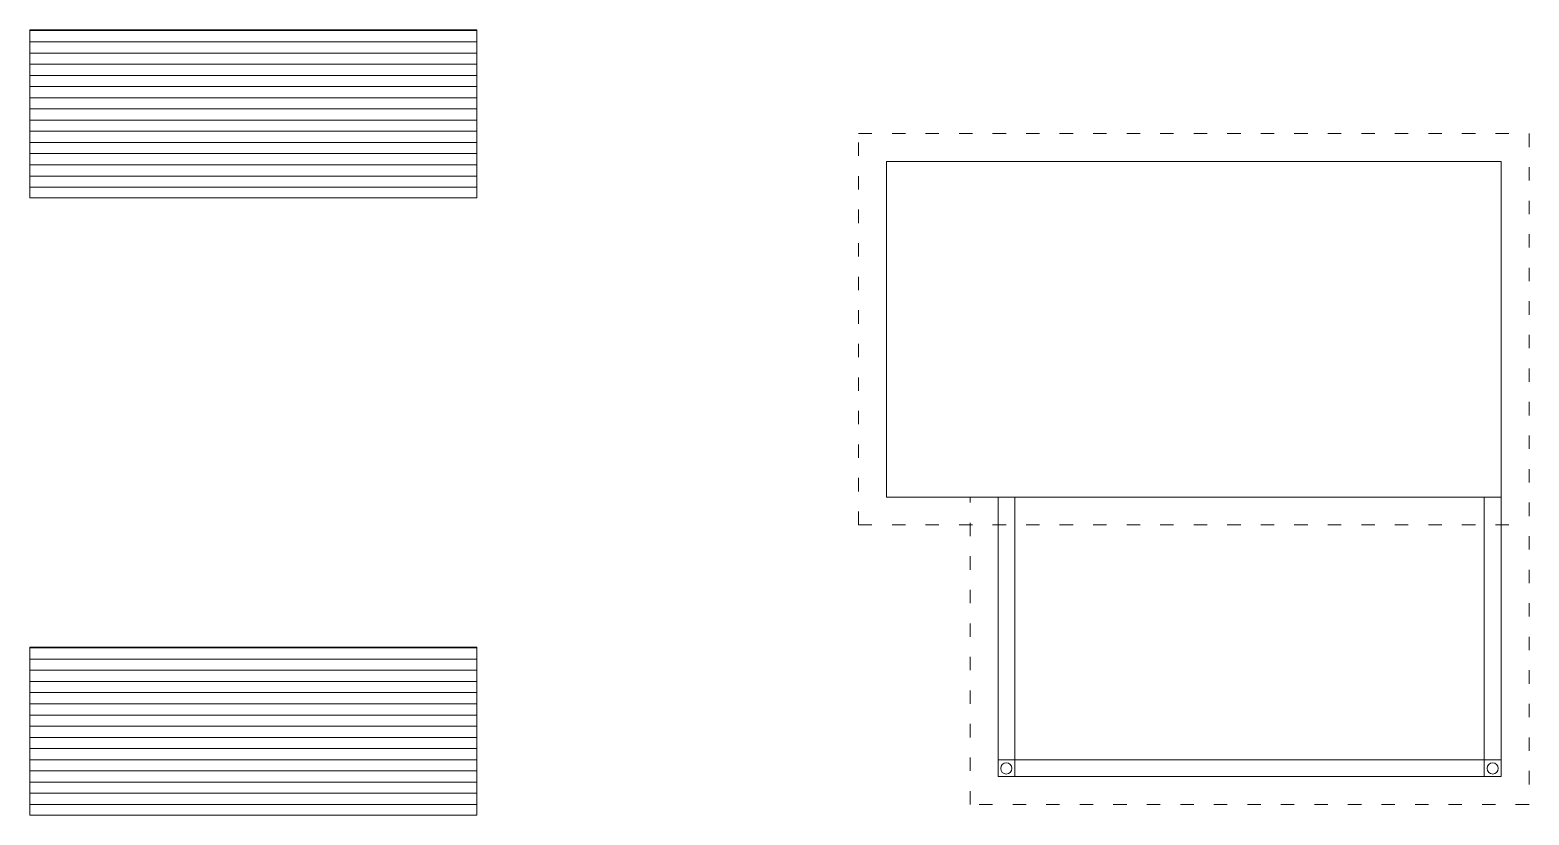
# Model space of a CAD drawing. Header units: millimetres. Extents: x -23978 to 678800, y -72710 to 21371.
# Drawn here: x 553575 to 580402, y 5794 to 19835 of the extents above; entities that cross this region are included whole.
import ezdxf

# ---------------------------------------------------------------- set-up
doc = ezdxf.new("R2010")
doc.units = ezdxf.units.MM
doc.header["$MEASUREMENT"] = 0
doc.linetypes.add('ACAD_ISO03W100', pattern=[30, 12, -18])
doc.layers.add('Hatch', color=7, linetype='Continuous', lineweight=0, true_color=0x6e6e6e)
doc.layers.add('Main', color=6, linetype='Continuous', lineweight=13)

msp = doc.modelspace()

# ---------------------------------------------------------------- hatches: boundary and pattern name
at = {"layer": 'Hatch'}
h = msp.add_hatch(dxfattribs=at)
h.set_pattern_fill('_USER', color=256, scale=200, angle=180, pattern_type=0)
h.set_pattern_definition([(180, (0, -977.16), (-2e-14, -200), [])])
h.paths.add_polyline_path([(561575.2, 16834.6), (561575.2, 19834.6), (553575.2, 19834.6), (553575.2, 16834.6)])
h = msp.add_hatch(dxfattribs=at)
h.set_pattern_fill('_USER', color=256, scale=200, angle=180, pattern_type=0)
h.set_pattern_definition([(180, (0, -12018.08), (-2e-14, -200), [])])
h.paths.add_polyline_path([(561575.2, 5793.7), (561575.2, 8793.7), (553575.2, 8793.7), (553575.2, 5793.7)])

# ---------------------------------------------------------------- linework, layer by layer
at = {"layer": 'Main'}
for p, q in [((553575.2, 19834.6), (553575.2, 16834.6)), ((561575.2, 19834.6), (553575.2, 19834.6)), ((561575.2, 16834.6), (561575.2, 19834.6)), ((568902.4, 17481.6), (579902.4, 17481.6)), ((568902.4, 11481.6), (568902.4, 17481.6)), ((579902.4, 17481.6), (579902.4, 6481.6)), ((553575.2, 16834.6), (561575.2, 16834.6)), ((568902.4, 11481.6), (579902.4, 11481.6)), ((570902.4, 6481.6), (570902.4, 11481.6)), ((571202.4, 6481.6), (571202.4, 11481.6)), ((579602.4, 11481.6), (579602.4, 6481.6)), ((553575.2, 8793.7), (553575.2, 5793.7)), ((561575.2, 8793.7), (553575.2, 8793.7)), ((561575.2, 5793.7), (561575.2, 8793.7)), ((579902.4, 6781.6), (570902.4, 6781.6)), ((579902.4, 6481.6), (570902.4, 6481.6)), ((553575.2, 5793.7), (561575.2, 5793.7))]:
    msp.add_line(p, q, dxfattribs=at)
at = {"layer": 'Main', "linetype": 'ACAD_ISO03W100', "ltscale": 20}
for p, q in [((568402.4, 10981.6), (568402.4, 17981.6)), ((568402.4, 17981.6), (580402.4, 17981.6)), ((580402.4, 17981.6), (580402.4, 5981.6)), ((570402.4, 5981.6), (570402.4, 11481.6)), ((568402.4, 10981.6), (580402.4, 10981.6)), ((580402.4, 5981.6), (570402.4, 5981.6))]:
    msp.add_line(p, q, dxfattribs=at)
at = {"layer": 'Main'}
for centre in [(571047.4, 6626.7), (579752, 6626.7)]:
    msp.add_circle(centre, 100, dxfattribs=at)

doc.saveas('drawing.dxf')
